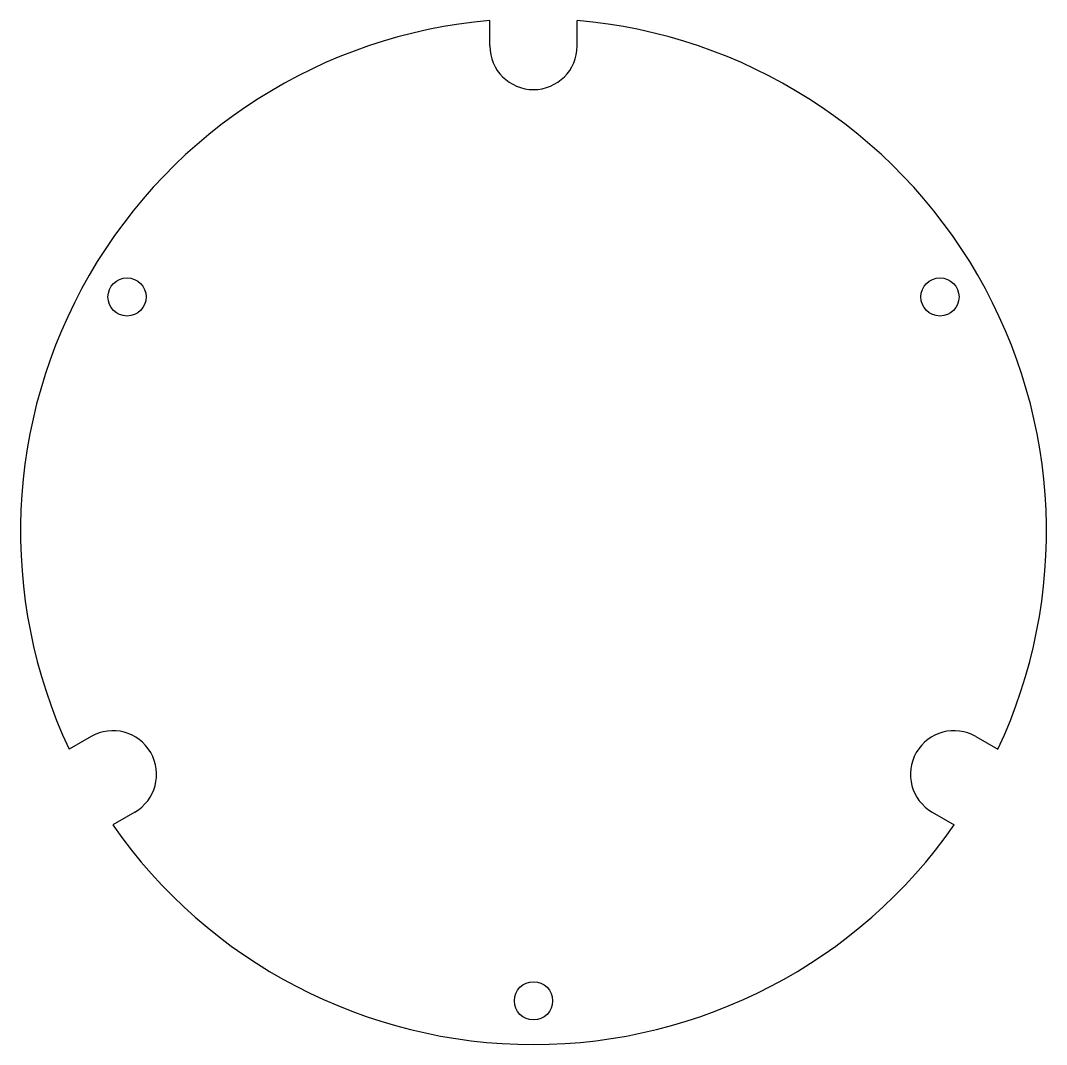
# Model space of a CAD drawing. Header units: millimetres. Extents: x -47 to 47, y -47 to 46.8.
import ezdxf

# ---------------------------------------------------------------- set-up
doc = ezdxf.new("R2010")
doc.units = ezdxf.units.MM

msp = doc.modelspace()

# ---------------------------------------------------------------- linework, layer by layer
at = {"color": 7, "linetype": 'Continuous', "lineweight": 25}
for p, q in [((-4, 44.5), (-4, 46.829)), ((4, 44.5), (4, 46.829)), ((-40.538, -18.786), (-42.556, -19.951)), ((40.538, -18.786), (42.556, -19.951)), ((-36.538, -25.714), (-38.556, -26.879)), ((36.538, -25.714), (38.556, -26.879))]:
    msp.add_line(p, q, dxfattribs=at)
for centre in [(-37.239, 21.5), (37.239, 21.5), (0, -43)]:
    msp.add_circle(centre, 1.75, dxfattribs=at)
for centre, radius, start, end in [((0, 0), 47, 94.88214, 205.11786), ((0, 0), 47, 334.88214, 85.11786), ((0, 44.5), 4, 180, 0), ((-38.538, -22.25), 4, 300, 120), ((38.538, -22.25), 4, 60, 240), ((0, 0), 47, 214.88214, 325.11786)]:
    msp.add_arc(centre, radius, start, end, dxfattribs=at)

doc.saveas('drawing.dxf')
